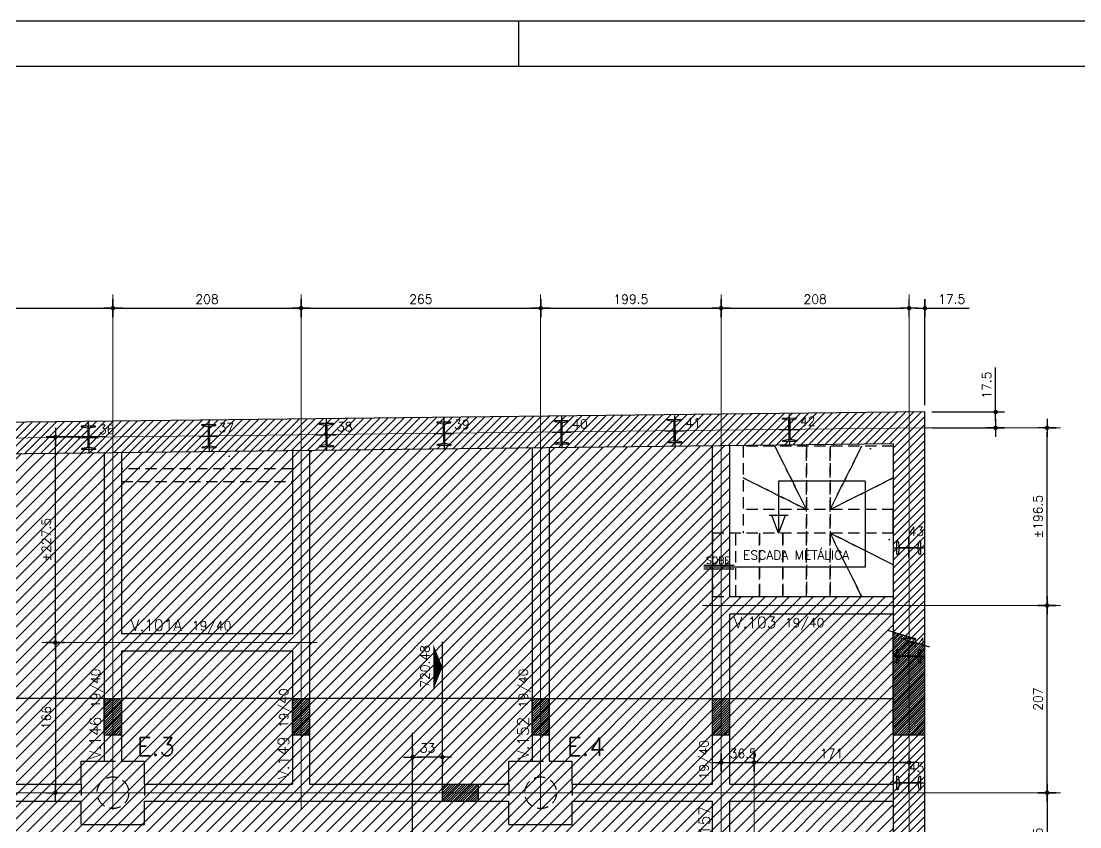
# Model space of a CAD drawing. Header units: inches. Extents: x 164 to 6104, y 4585 to 8790.
# Drawn here: x 2779 to 3950, y 7900 to 8790 of the extents above; entities that cross this region are included whole.
import ezdxf
from ezdxf.enums import TextEntityAlignment as Align

# ---------------------------------------------------------------- set-up
doc = ezdxf.new("R2010")
doc.units = ezdxf.units.IN
doc.header["$LTSCALE"] = 50
doc.header["$MEASUREMENT"] = 0
doc.linetypes.add('DOT', pattern=[6.35, 0, -6.35])
doc.linetypes.add('HIDDEN', pattern=[0.375, 0.25, -0.125])
for name, color, linetype in [('ALVENARIA', 10, 'HIDDEN'), ('BLOCOS', 3, 'Continuous'), ('CORTE-FORMA', 1, 'Continuous'), ('CORTINA', 7, 'Continuous'), ('COTA', 6, 'Continuous'), ('ESCADA METALICA', 80, 'HIDDEN'), ('EST_35Cm', 8, 'HIDDEN'), ('FO-TEXTO-VIGAS', 3, 'Continuous'), ('FOLHA', 7, 'Continuous'), ('HACHURA SOBRE PISO', 253, 'Continuous'), ('NIVEL', 3, 'Continuous'), ('PERFIL-CORTINA', 210, 'Continuous'), ('TEXTO', 3, 'Continuous'), ('TEXTO_PERFIL', 4, 'Continuous')]:
    doc.layers.add(name, color=color, linetype=linetype)
for name, color, linetype, lineweight in [('FO-Eixos', 150, 'Continuous', 5), ('FO-Textos dos pilares', 3, 'Continuous', 20), ('FO-Vigas', 2, 'Continuous', 30)]:
    doc.layers.add(name, color=color, linetype=linetype, lineweight=lineweight)
doc.styles.add('060CL', font='simplex.shx', dxfattribs={"height": 11.25})
doc.styles.add('ROMANS', font='romans.shx')
doc.dimstyles.new('COTA_50', dxfattribs={"dimscale": 5, "dimtxt": 2, "dimasz": 1, "dimexe": 2, "dimexo": 1.5, "dimgap": 1, "dimtad": 1, "dimzin": 12, "dimdsep": 46, "dimtxsty": 'ROMANS', "dimblk1": 'COTA', "dimblk2": 'COTA', "dimsah": 1, "dimcen": -4, "dimdle": 1.5, "dimclrd": 6, "dimclre": 6, "dimclrt": 3, "dimadec": 0, "dimazin": 0, "dimtfac": 1, "dimtofl": 0, "dimtmove": 0, "dimatfit": 3, "dimldrblk": 'COTA', "dimfxl": 1, "dimtolj": 1, "dimtzin": 12, "dimarcsym": 0})
pattern_1 = [(45, (2325.815, 13706.9892), (-1.3258252, 1.3258252), [])]

# ---------------------------------------------------------------- blocks, each defined once
blk = doc.blocks.new('COTA')
at = {"layer": 'COTA'}
for p, q in [((2, 0), (-2, 0)), ((0, -2), (0, 2))]:
    blk.add_line(p, q, dxfattribs=at)
at = {"layer": 'COTA', "const_width": 0.5}
blk.add_lwpolyline([(-0.25, 0, 1), (0.25, 0, 1)], format="xyb", close=True, dxfattribs=at)
blk = doc.blocks.new('*D14')
at = {"layer": 'COTA', "color": 6, "lineweight": -2, "transparency": 16777216}
for p, q in [((2538.5, 8466.2), (2538.5, 8482.9)), ((2880.5, 8466.2), (2880.5, 8482.9)), ((2543.5, 8472.9), (2875.5, 8472.9))]:
    blk.add_line(p, q, dxfattribs=at)
at = {"layer": 'Defpoints', "color": 0, "transparency": 16777216}
for p in [(2880.5, 8472.9), (2538.5, 8458.7), (2880.5, 8458.7)]:
    blk.add_point(p, dxfattribs=at)
at = {"layer": 'COTA', "color": 6, "lineweight": -2, "transparency": 16777216, "xscale": 5, "yscale": 5, "zscale": 5, "rotation": 180}
blk.add_blockref('COTA', (2538.5, 8472.9), dxfattribs=at)
at = {"layer": 'COTA', "color": 6, "lineweight": -2, "transparency": 16777216, "xscale": 5, "yscale": 5, "zscale": 5}
blk.add_blockref('COTA', (2880.5, 8472.9), dxfattribs=at)
at = {"layer": 'COTA', "color": 3, "transparency": 16777216, "insert": (2709.5, 8482.9), "char_height": 10, "attachment_point": 5, "style": 'ROMANS'}
blk.add_mtext('\\A1;342', dxfattribs=at)
blk = doc.blocks.new('*D15')
at = {"layer": 'COTA', "color": 6, "lineweight": -2, "transparency": 16777216}
for p, q in [((2880.5, 8468.1), (2880.5, 8482.9)), ((3088.5, 8468.1), (3088.5, 8482.9)), ((2885.5, 8472.9), (3083.5, 8472.9))]:
    blk.add_line(p, q, dxfattribs=at)
at = {"layer": 'Defpoints', "color": 0, "transparency": 16777216}
for p in [(3088.5, 8472.9), (2880.5, 8460.6), (3088.5, 8460.6)]:
    blk.add_point(p, dxfattribs=at)
at = {"layer": 'COTA', "color": 6, "lineweight": -2, "transparency": 16777216, "xscale": 5, "yscale": 5, "zscale": 5, "rotation": 180}
blk.add_blockref('COTA', (2880.5, 8472.9), dxfattribs=at)
at = {"layer": 'COTA', "color": 6, "lineweight": -2, "transparency": 16777216, "xscale": 5, "yscale": 5, "zscale": 5}
blk.add_blockref('COTA', (3088.5, 8472.9), dxfattribs=at)
at = {"layer": 'COTA', "color": 3, "transparency": 16777216, "insert": (2984.5, 8482.9), "char_height": 10, "attachment_point": 5, "style": 'ROMANS'}
blk.add_mtext('\\A1;208', dxfattribs=at)
blk = doc.blocks.new('*D16')
at = {"layer": 'COTA', "color": 6, "lineweight": -2, "transparency": 16777216}
for p, q in [((3088.5, 8466.2), (3088.5, 8482.9)), ((3353.5, 8466.2), (3353.5, 8482.9)), ((3093.5, 8472.9), (3348.5, 8472.9))]:
    blk.add_line(p, q, dxfattribs=at)
at = {"layer": 'Defpoints', "color": 0, "transparency": 16777216}
for p in [(3353.5, 8472.9), (3088.5, 8458.7), (3353.5, 8458.7)]:
    blk.add_point(p, dxfattribs=at)
at = {"layer": 'COTA', "color": 6, "lineweight": -2, "transparency": 16777216, "xscale": 5, "yscale": 5, "zscale": 5, "rotation": 180}
blk.add_blockref('COTA', (3088.5, 8472.9), dxfattribs=at)
at = {"layer": 'COTA', "color": 6, "lineweight": -2, "transparency": 16777216, "xscale": 5, "yscale": 5, "zscale": 5}
blk.add_blockref('COTA', (3353.5, 8472.9), dxfattribs=at)
at = {"layer": 'COTA', "color": 3, "transparency": 16777216, "insert": (3221, 8482.9), "char_height": 10, "attachment_point": 5, "style": 'ROMANS'}
blk.add_mtext('\\A1;265', dxfattribs=at)
blk = doc.blocks.new('*D17')
at = {"layer": 'COTA', "color": 6, "lineweight": -2, "transparency": 16777216}
for p, q in [((3353.5, 8470.1), (3353.5, 8482.9)), ((3553, 8470.1), (3553, 8482.9)), ((3358.5, 8472.9), (3548, 8472.9))]:
    blk.add_line(p, q, dxfattribs=at)
at = {"layer": 'Defpoints', "color": 0, "transparency": 16777216}
for p in [(3553, 8472.9), (3353.5, 8462.6), (3553, 8462.6)]:
    blk.add_point(p, dxfattribs=at)
at = {"layer": 'COTA', "color": 6, "lineweight": -2, "transparency": 16777216, "xscale": 5, "yscale": 5, "zscale": 5, "rotation": 180}
blk.add_blockref('COTA', (3353.5, 8472.9), dxfattribs=at)
at = {"layer": 'COTA', "color": 6, "lineweight": -2, "transparency": 16777216, "xscale": 5, "yscale": 5, "zscale": 5}
blk.add_blockref('COTA', (3553, 8472.9), dxfattribs=at)
at = {"layer": 'COTA', "color": 3, "transparency": 16777216, "insert": (3453.2, 8482.9), "char_height": 10, "attachment_point": 5, "style": 'ROMANS'}
blk.add_mtext('\\A1;199.5', dxfattribs=at)
blk = doc.blocks.new('*D18')
at = {"layer": 'COTA', "color": 6, "lineweight": -2, "transparency": 16777216}
for p, q in [((3553, 8467.8), (3553, 8482.9)), ((3761, 8467.8), (3761, 8482.9)), ((3558, 8472.9), (3756, 8472.9))]:
    blk.add_line(p, q, dxfattribs=at)
at = {"layer": 'Defpoints', "color": 0, "transparency": 16777216}
for p in [(3761, 8472.9), (3553, 8460.3), (3761, 8460.3)]:
    blk.add_point(p, dxfattribs=at)
at = {"layer": 'COTA', "color": 6, "lineweight": -2, "transparency": 16777216, "xscale": 5, "yscale": 5, "zscale": 5, "rotation": 180}
blk.add_blockref('COTA', (3553, 8472.9), dxfattribs=at)
at = {"layer": 'COTA', "color": 6, "lineweight": -2, "transparency": 16777216, "xscale": 5, "yscale": 5, "zscale": 5}
blk.add_blockref('COTA', (3761, 8472.9), dxfattribs=at)
at = {"layer": 'COTA', "color": 3, "transparency": 16777216, "insert": (3657, 8482.9), "char_height": 10, "attachment_point": 5, "style": 'ROMANS'}
blk.add_mtext('\\A1;208', dxfattribs=at)
blk = doc.blocks.new('*D19')
at = {"layer": 'COTA', "color": 6, "lineweight": -2, "transparency": 16777216}
for p, q in [((3761, 8468.4), (3761, 8482.9)), ((3778.5, 8365.7), (3778.5, 8482.9)), ((3756, 8472.9), (3751, 8472.9)), ((3783.5, 8472.9), (3827.5, 8472.9))]:
    blk.add_line(p, q, dxfattribs=at)
at = {"layer": 'Defpoints', "color": 0, "transparency": 16777216}
for p in [(3778.5, 8472.9), (3761, 8460.9), (3778.5, 8358.2)]:
    blk.add_point(p, dxfattribs=at)
at = {"layer": 'COTA', "color": 6, "lineweight": -2, "transparency": 16777216, "xscale": 5, "yscale": 5, "zscale": 5}
blk.add_blockref('COTA', (3761, 8472.9), dxfattribs=at)
at = {"layer": 'COTA', "color": 6, "lineweight": -2, "transparency": 16777216, "xscale": 5, "yscale": 5, "zscale": 5, "rotation": 180}
blk.add_blockref('COTA', (3778.5, 8472.9), dxfattribs=at)
at = {"layer": 'COTA', "color": 3, "transparency": 16777216, "insert": (3808, 8482.9), "char_height": 10, "attachment_point": 5, "style": 'ROMANS'}
blk.add_mtext('\\A1;17.5', dxfattribs=at)
blk = doc.blocks.new('*D40')
at = {"layer": 'COTA', "color": 6, "lineweight": -2, "transparency": 16777216}
for p, q in [((3553, 7960.8), (3553, 7980.7)), ((3589.5, 7960.8), (3589.5, 7980.7)), ((3558, 7970.7), (3584.5, 7970.7))]:
    blk.add_line(p, q, dxfattribs=at)
at = {"layer": 'Defpoints', "color": 0, "transparency": 16777216}
for p in [(3589.5, 7970.7), (3553, 7953.3), (3589.5, 7953.3)]:
    blk.add_point(p, dxfattribs=at)
at = {"layer": 'COTA', "color": 6, "lineweight": -2, "transparency": 16777216, "xscale": 5, "yscale": 5, "zscale": 5, "rotation": 180}
blk.add_blockref('COTA', (3553, 7970.7), dxfattribs=at)
at = {"layer": 'COTA', "color": 6, "lineweight": -2, "transparency": 16777216, "xscale": 5, "yscale": 5, "zscale": 5}
blk.add_blockref('COTA', (3589.5, 7970.7), dxfattribs=at)
at = {"layer": 'COTA', "color": 3, "transparency": 16777216, "insert": (3577.5, 7980.7), "char_height": 10, "attachment_point": 5, "style": 'ROMANS'}
blk.add_mtext('\\A1;36.5', dxfattribs=at)
blk = doc.blocks.new('*D41')
at = {"layer": 'COTA', "color": 6, "lineweight": -2, "transparency": 16777216}
for p, q in [((3589.5, 7968.8), (3589.5, 7980.7)), ((3761, 7968.8), (3761, 7980.7)), ((3594.5, 7970.7), (3756, 7970.7))]:
    blk.add_line(p, q, dxfattribs=at)
at = {"layer": 'Defpoints', "color": 0, "transparency": 16777216}
for p in [(3589.5, 7961.3), (3761, 7970.7), (3761, 7961.3)]:
    blk.add_point(p, dxfattribs=at)
at = {"layer": 'COTA', "color": 6, "lineweight": -2, "transparency": 16777216, "xscale": 5, "yscale": 5, "zscale": 5, "rotation": 180}
blk.add_blockref('COTA', (3589.5, 7970.7), dxfattribs=at)
at = {"layer": 'COTA', "color": 6, "lineweight": -2, "transparency": 16777216, "xscale": 5, "yscale": 5, "zscale": 5}
blk.add_blockref('COTA', (3761, 7970.7), dxfattribs=at)
at = {"layer": 'COTA', "color": 3, "transparency": 16777216, "insert": (3675.2, 7980.7), "char_height": 10, "attachment_point": 5, "style": 'ROMANS'}
blk.add_mtext('\\A1;171', dxfattribs=at)
blk = doc.blocks.new('*D123')
at = {"layer": 'COTA', "color": 6, "lineweight": -2, "transparency": 16777216}
for p, q in [((3907.1, 8144.3), (3923.5, 8144.3)), ((3913.5, 7942.3), (3913.5, 8139.3)), ((3907.1, 7937.3), (3923.5, 7937.3))]:
    blk.add_line(p, q, dxfattribs=at)
at = {"layer": 'Defpoints', "color": 0, "transparency": 16777216}
for p in [(3899.6, 8144.3), (3913.5, 8144.3), (3899.6, 7937.3)]:
    blk.add_point(p, dxfattribs=at)
at = {"layer": 'COTA', "color": 6, "lineweight": -2, "transparency": 16777216, "xscale": 5, "yscale": 5, "zscale": 5}
for p, rotation in [((3913.5, 8144.3), 90), ((3913.5, 7937.3), 270)]:
    blk.add_blockref('COTA', p, dxfattribs=dict(at, rotation=rotation))
at = {"layer": 'COTA', "color": 3, "transparency": 16777216, "insert": (3903.5, 8040.8), "char_height": 10, "attachment_point": 5, "rotation": 90, "style": 'ROMANS'}
blk.add_mtext('\\A1;207', dxfattribs=at)
blk = doc.blocks.new('*D124')
at = {"layer": 'COTA', "color": 6, "lineweight": -2, "transparency": 16777216}
for p, q in [((3856.6, 8363.2), (3856.6, 8407.3)), ((3786, 8358.2), (3866.6, 8358.2)), ((3786, 8340.7), (3866.6, 8340.7)), ((3856.6, 8335.7), (3856.6, 8330.7))]:
    blk.add_line(p, q, dxfattribs=at)
at = {"layer": 'Defpoints', "color": 0, "transparency": 16777216}
for p in [(3778.5, 8358.2), (3856.6, 8358.2), (3778.5, 8340.7)]:
    blk.add_point(p, dxfattribs=at)
at = {"layer": 'COTA', "color": 6, "lineweight": -2, "transparency": 16777216, "xscale": 5, "yscale": 5, "zscale": 5}
for p, rotation in [((3856.6, 8358.2), 270), ((3856.6, 8340.7), 90)]:
    blk.add_blockref('COTA', p, dxfattribs=dict(at, rotation=rotation))
at = {"layer": 'COTA', "color": 3, "transparency": 16777216, "insert": (3846.6, 8387.8), "char_height": 10, "attachment_point": 5, "rotation": 90, "style": 'ROMANS'}
blk.add_mtext('\\A1;17.5', dxfattribs=at)
blk = doc.blocks.new('*D129')
at = {"layer": 'COTA', "color": 6, "lineweight": -2, "transparency": 16777216}
for p, q in [((2820.8, 8103.3), (2826.8, 8103.3)), ((2816.8, 8098.3), (2816.8, 7942.3)), ((2820.8, 7937.3), (2826.8, 7937.3))]:
    blk.add_line(p, q, dxfattribs=at)
at = {"layer": 'Defpoints', "color": 0, "transparency": 16777216}
for p in [(2813.3, 8103.3), (2813.3, 7937.3), (2816.8, 7937.3)]:
    blk.add_point(p, dxfattribs=at)
at = {"layer": 'COTA', "color": 6, "lineweight": -2, "transparency": 16777216, "xscale": 5, "yscale": 5, "zscale": 5}
for p, rotation in [((2816.8, 8103.3), 90), ((2816.8, 7937.3), 270)]:
    blk.add_blockref('COTA', p, dxfattribs=dict(at, rotation=rotation))
at = {"layer": 'COTA', "color": 3, "transparency": 16777216, "insert": (2806.8, 8020.3), "char_height": 10, "attachment_point": 5, "rotation": 90, "style": 'ROMANS'}
blk.add_mtext('\\A1;166', dxfattribs=at)
blk = doc.blocks.new('*D130')
at = {"layer": 'COTA', "color": 6, "lineweight": -2, "transparency": 16777216}
for p, q in [((2873, 8330.6), (2806.8, 8330.6)), ((2816.8, 8108.3), (2816.8, 8325.6)), ((2817.2, 8103.3), (2806.8, 8103.3))]:
    blk.add_line(p, q, dxfattribs=at)
at = {"layer": 'Defpoints', "color": 0, "transparency": 16777216}
for p in [(2816.8, 8330.6), (2880.5, 8330.6), (2824.7, 8103.3)]:
    blk.add_point(p, dxfattribs=at)
at = {"layer": 'COTA', "color": 6, "lineweight": -2, "transparency": 16777216, "xscale": 5, "yscale": 5, "zscale": 5}
for p, rotation in [((2816.8, 8330.6), 90), ((2816.8, 8103.3), 270)]:
    blk.add_blockref('COTA', p, dxfattribs=dict(at, rotation=rotation))
at = {"layer": 'COTA', "color": 3, "transparency": 16777216, "insert": (2806.8, 8217), "char_height": 10, "attachment_point": 5, "rotation": 90, "style": 'ROMANS'}
blk.add_mtext('\\A1;%%P227.5', dxfattribs=at)
blk = doc.blocks.new('*D24')
at = {"layer": 'COTA', "color": 6, "lineweight": -2, "transparency": 16777216}
for p, q in [((3909.9, 8340.7), (3923.5, 8340.7)), ((3913.5, 8149.3), (3913.5, 8335.7)), ((3909.9, 8144.3), (3923.5, 8144.3))]:
    blk.add_line(p, q, dxfattribs=at)
at = {"layer": 'Defpoints', "color": 0, "transparency": 16777216}
for p in [(3902.4, 8340.7), (3913.5, 8340.7), (3902.4, 8144.3)]:
    blk.add_point(p, dxfattribs=at)
at = {"layer": 'COTA', "color": 6, "lineweight": -2, "transparency": 16777216, "xscale": 5, "yscale": 5, "zscale": 5}
for p, rotation in [((3913.5, 8340.7), 90), ((3913.5, 8144.3), 270)]:
    blk.add_blockref('COTA', p, dxfattribs=dict(at, rotation=rotation))
at = {"layer": 'COTA', "color": 3, "transparency": 16777216, "insert": (3903.5, 8242.5), "char_height": 10, "attachment_point": 5, "rotation": 90, "style": 'ROMANS'}
blk.add_mtext('\\A1;%%P196.5', dxfattribs=at)
blk = doc.blocks.new('*D92')
at = {"layer": 'COTA', "color": 6, "lineweight": -2, "transparency": 16777216}
for p, q in [((3211.9, 7977.3), (3211.9, 7966.7)), ((3239.9, 7976.7), (3216.9, 7976.7)), ((3244.9, 7977.3), (3244.9, 7966.7))]:
    blk.add_line(p, q, dxfattribs=at)
at = {"layer": 'Defpoints', "color": 0, "transparency": 16777216}
for p in [(3211.9, 7984.8), (3244.9, 7984.8), (3211.9, 7976.7)]:
    blk.add_point(p, dxfattribs=at)
at = {"layer": 'COTA', "color": 6, "lineweight": -2, "transparency": 16777216, "xscale": 5, "yscale": 5, "zscale": 5, "rotation": 180}
blk.add_blockref('COTA', (3211.9, 7976.7), dxfattribs=at)
at = {"layer": 'COTA', "color": 6, "lineweight": -2, "transparency": 16777216, "xscale": 5, "yscale": 5, "zscale": 5}
blk.add_blockref('COTA', (3244.9, 7976.7), dxfattribs=at)
at = {"layer": 'COTA', "color": 3, "transparency": 16777216, "insert": (3228.4, 7986.7), "char_height": 10, "attachment_point": 5, "style": 'ROMANS'}
blk.add_mtext('\\A1;33', dxfattribs=at)
blk = doc.blocks.new('*D225')
at = {"layer": 'COTA', "color": 6, "lineweight": -2, "transparency": 16777216}
for p, q in [((3903, 7937.3), (3923.5, 7937.3)), ((3913.5, 7932.3), (3913.5, 7826.8)), ((3903, 7821.8), (3923.5, 7821.8))]:
    blk.add_line(p, q, dxfattribs=at)
at = {"layer": 'Defpoints', "color": 0, "transparency": 16777216}
for p in [(3895.5, 7937.3), (3895.5, 7821.8), (3913.5, 7821.8)]:
    blk.add_point(p, dxfattribs=at)
at = {"layer": 'COTA', "color": 6, "lineweight": -2, "transparency": 16777216, "xscale": 5, "yscale": 5, "zscale": 5}
for p, rotation in [((3913.5, 7937.3), 90), ((3913.5, 7821.8), 270)]:
    blk.add_blockref('COTA', p, dxfattribs=dict(at, rotation=rotation))
at = {"layer": 'COTA', "color": 3, "transparency": 16777216, "insert": (3903.5, 7879.6), "char_height": 10, "attachment_point": 5, "rotation": 90, "style": 'ROMANS'}
blk.add_mtext('\\A1;115.5', dxfattribs=at)

msp = doc.modelspace()

# ---------------------------------------------------------------- hatches: boundary and pattern name
at = {"layer": 'CORTE-FORMA'}
h = msp.add_hatch(dxfattribs=at)
h.set_pattern_fill('ANSI31', color=70, scale=15)
h.set_pattern_definition([(45, (1220.449, 13706.9892), (-1.3258252, 1.3258252), [])])
h.paths.add_polyline_path([(3778.45968, 8099.75034), (3752.65334, 8107.86061), (3768.91383, 8106.9291), (3743.45968, 8114.92868), (3743.45968, 8001.46148), (3778.45968, 8001.46148)])
h = msp.add_hatch(dxfattribs=at)
h.set_pattern_fill('ANSI31', color=70, scale=15)
h.set_pattern_definition(pattern_1)
h.paths.add_polyline_path([(2870.95968, 8001.46148), (2870.95968, 8041.46148), (2889.95968, 8041.46148), (2889.95968, 8001.46148)])
h = msp.add_hatch(dxfattribs=at)
h.set_pattern_fill('ANSI31', color=70, scale=15)
h.set_pattern_definition(pattern_1)
h.paths.add_polyline_path([(3078.95968, 8001.46148), (3078.95968, 8041.46148), (3097.95968, 8041.46148), (3097.95968, 8001.46148)])
h = msp.add_hatch(dxfattribs=at)
h.set_pattern_fill('ANSI31', color=70, scale=15)
h.set_pattern_definition(pattern_1)
h.paths.add_polyline_path([(3343.95968, 8001.46148), (3343.95968, 8041.46148), (3362.95968, 8041.46148), (3362.95968, 8001.46148)])
h = msp.add_hatch(dxfattribs=at)
h.set_pattern_fill('ANSI31', color=70, scale=15)
h.set_pattern_definition([(45, (2525.3484, 13706.9892), (-1.3258252, 1.3258252), [])])
h.paths.add_polyline_path([(3543.49312, 8001.46148), (3543.49312, 8041.46148), (3562.49312, 8041.46148), (3562.49312, 8001.46148)])
h = msp.add_hatch(dxfattribs=at)
h.set_pattern_fill('ANSI31', color=70, scale=15)
h.set_pattern_definition([(45, (-1213.1004, 4585.1318), (-1.3258252, 1.3258252), [])])
h.paths.add_polyline_path([(3244.88487, 7927.83875), (3284.88487, 7927.83875), (3284.88487, 7946.83875), (3244.88487, 7946.83875)])
at = {"layer": 'CORTINA'}
h = msp.add_hatch(dxfattribs=at)
h.set_pattern_fill('ANSI31', color=253, scale=50)
h.set_pattern_definition([(45, (337.457, 4585.132), (-4.419417, 4.419417), [])])
h.paths.add_polyline_path([(819.15493, 8289.78101), (3743.45968, 8322.84083), (3743.45968, 7831.33875), (3778.45968, 7831.33875), (3778.45968, 8358.23875), (784.25968, 8324.38875), (782.57712, 7769.33875), (817.57728, 7769.33875)])
at = {"layer": 'HACHURA SOBRE PISO'}
h = msp.add_hatch(dxfattribs=at)
h.set_pattern_fill('ANSI31', color=256, scale=75)
h.set_pattern_definition([(45, (-1213.1, 4585.132), (-6.629126, 6.629126), [])])
h.paths.add_polyline_path([(3743.45968, 8153.83875), (3562.49312, 8153.83875), (3562.49312, 8320.79497), (819.15493, 8289.78101), (817.57728, 7769.33875), (983.99311, 7769.33875), (983.99311, 7570.33875), (816.97404, 7570.33875), (815.83301, 7226.33872), (1005.95968, 7226.33872), (1005.95968, 7416.33875), (1146.99312, 7416.33875), (1146.99312, 7797.33875), (1167.99312, 7797.33875), (1167.99312, 7800.33875), (1419.49312, 7800.33875), (1419.49312, 7792.33875), (1489.49312, 7792.33875), (1489.49312, 7800.33875), (1938.49312, 7800.33875), (1938.49312, 7797.33875), (1978.49312, 7797.33875), (1978.49312, 7800.33875), (2518.49312, 7800.33875), (2558.49312, 7797.33875), (2558.49312, 7800.33875), (3023.49312, 7800.33875), (3023.49312, 7792.33875), (3093.49312, 7792.33875), (3093.49312, 7800.33875), (3446.99311, 7800.33875), (3446.99311, 7471.83875), (3456.99311, 7471.83875), (3456.99311, 7452.83875), (3533.49312, 7452.83875), (3533.49312, 7471.83875), (3543.49312, 7471.83875), (3543.49312, 7500.83876), (3562.49312, 7500.83876), (3562.49312, 7473.33875), (3743.45968, 7473.33875), (3743.45968, 7632.33875), (3543.49312, 7632.33875), (3543.49312, 7662.33875), (3562.49312, 7662.33875), (3562.49312, 7812.33875), (3543.49312, 7812.33875), (3543.49312, 7831.33875), (3743.45968, 7831.33875)])

# ---------------------------------------------------------------- linework, layer by layer
at = {"layer": 'ALVENARIA', "linetype": 'DOT', "ltscale": 0.2}
for p, q in [((3717.43628, 8376.89907), (3718.26005, 8317.90482)), ((3718.26005, 8317.90482), (3798.25226, 8319.02179)), ((3008.87021, 8309.28041), (3088.86583, 8310.11815)), ((3738.81968, 8217.23875), (3738.81968, 8137.23875)), ((3738.81968, 8137.23875), (3797.81968, 8137.23875))]:
    msp.add_line(p, q, dxfattribs=at)
at = {"layer": 'ALVENARIA', "color": 8, "linetype": 'Continuous'}
for p, q in [((3577.45968, 8320.33875), (3577.45968, 8320.33875)), ((3743.45968, 8320.33875), (3743.45968, 8285.33875)), ((3743.45968, 8320.33875), (3743.45968, 8320.33875)), ((3577.45968, 8285.33875), (3577.45968, 8285.33875)), ((3743.45968, 8285.33875), (3743.45968, 8250.33875)), ((3743.45968, 8285.33875), (3743.45968, 8285.33875)), ((3647.45968, 8250.33875), (3647.45968, 8250.33875)), ((3647.45968, 8250.33875), (3647.45968, 8250.33875)), ((3673.45968, 8250.33875), (3673.45968, 8250.33875)), ((3743.45968, 8224.33875), (3743.45968, 8250.33875)), ((3743.45968, 8189.33875), (3743.45968, 8189.33875)), ((3743.45968, 8060.13875), (3743.45968, 8060.13875)), ((3743.45968, 7931.53875), (3743.45968, 7931.53875))]:
    msp.add_line(p, q, dxfattribs=at)
at = {"layer": 'ALVENARIA'}
msp.add_line((2889.95968, 8281.33875), (3078.95968, 8281.33875), dxfattribs=at)
at = {"layer": 'ALVENARIA', "flags": 128}
msp.add_lwpolyline([(3078.95968, 8295.33875), (2889.95968, 8295.33875)], dxfattribs=at)
at = {"layer": 'BLOCOS'}
for p, q in [((2845.45968, 7972.33875), (2870.95968, 7972.33875)), ((2845.45968, 7946.83875), (2845.45968, 7972.33875)), ((2889.95968, 7972.33875), (2915.45968, 7972.33875)), ((2915.45968, 7946.83875), (2915.45968, 7972.33875)), ((3318.45968, 7972.33875), (3343.95968, 7972.33875)), ((3318.45968, 7946.83875), (3318.45968, 7972.33875)), ((3362.95968, 7972.33875), (3388.45968, 7972.33875)), ((3388.45968, 7946.83875), (3388.45968, 7972.33875)), ((2845.45968, 7902.33875), (2845.45968, 7927.83875)), ((2915.45968, 7902.33875), (2915.45968, 7927.83875)), ((3318.45968, 7902.33875), (3318.45968, 7927.83875)), ((3388.45968, 7902.33875), (3388.45968, 7927.83875)), ((2845.45968, 7902.33875), (2915.45968, 7902.33875)), ((3318.45968, 7902.33875), (3388.45968, 7902.33875))]:
    msp.add_line(p, q, dxfattribs=at)
at = {"layer": 'BLOCOS', "color": 8, "linetype": 'HIDDEN'}
for p, q in [((2870.95968, 7972.33875), (2889.95968, 7972.33875)), ((3343.95968, 7972.33875), (3362.95968, 7972.33875)), ((2845.45968, 7946.83875), (2845.45968, 7927.83875)), ((2915.45968, 7946.83875), (2915.45968, 7927.83875)), ((3318.45968, 7946.83875), (3318.45968, 7927.83875)), ((3388.45968, 7946.83875), (3388.45968, 7927.83875))]:
    msp.add_line(p, q, dxfattribs=at)
at = {"layer": 'CORTE-FORMA', "color": 8}
for p, q in [((3768.91383, 8106.9291), (3737.4568, 8116.81523)), ((3244.88487, 7946.83875), (3244.88487, 8103.98524)), ((3783.69942, 8098.10363), (3752.65334, 8107.86061)), ((3768.91383, 8106.9291), (3752.65334, 8107.86061)), ((2870.95968, 8041.46148), (2547.99312, 8041.46148)), ((3078.95968, 8041.46148), (2889.95968, 8041.46148)), ((3343.95968, 8041.46148), (3097.95968, 8041.46148)), ((3362.95968, 8041.46148), (3543.49312, 8041.46148)), ((3562.49312, 8041.46148), (3743.45968, 8041.46148)), ((3211.88487, 7819.33875), (3211.88487, 8003.52503))]:
    msp.add_line(p, q, dxfattribs=at)
at = {"layer": 'CORTE-FORMA'}
for p, q in [((3743.45968, 8001.46148), (3743.45968, 8114.92868)), ((3778.45968, 8001.46148), (3778.45968, 8099.75034)), ((2870.95968, 8041.46148), (2889.95968, 8041.46148)), ((2870.95968, 8001.46148), (2870.95968, 8041.46148)), ((2889.95968, 8041.46148), (2889.95968, 8001.46148)), ((3078.95968, 8041.46148), (3097.95968, 8041.46148)), ((3078.95968, 8001.46148), (3078.95968, 8041.46148)), ((3097.95968, 8041.46148), (3097.95968, 8001.46148)), ((3343.95968, 8041.46148), (3362.95968, 8041.46148)), ((3343.95968, 8001.46148), (3343.95968, 8041.46148)), ((3362.95968, 8001.46148), (3362.95968, 8041.46148)), ((3543.49312, 8041.46148), (3562.49312, 8041.46148)), ((3543.49312, 8001.46148), (3543.49312, 8041.46148)), ((3562.49312, 8001.46148), (3562.49312, 8041.46148)), ((2870.95968, 8001.46148), (2889.95968, 8001.46148)), ((3078.95968, 8001.46148), (3097.95968, 8001.46148)), ((3343.95968, 8001.46148), (3362.95968, 8001.46148)), ((3543.49312, 8001.46148), (3562.49312, 8001.46148)), ((3743.45968, 8001.46148), (3778.45968, 8001.46148)), ((3244.88487, 7927.83875), (3244.88487, 7946.83875)), ((3244.88487, 7946.83875), (3284.88487, 7946.83875)), ((3284.88487, 7927.83875), (3284.88487, 7946.83875)), ((3244.88487, 7927.83875), (3284.88487, 7927.83875))]:
    msp.add_line(p, q, dxfattribs=at)
at = {"layer": 'CORTINA'}
for p, q in [((3778.45968, 8358.23875), (784.25968, 8324.38875)), ((3778.45968, 5634.44181), (3778.45968, 8358.23875)), ((3743.45968, 8322.84083), (819.15493, 8289.78101)), ((3743.45968, 8322.84083), (3743.45968, 7847.33874))]:
    msp.add_line(p, q, dxfattribs=at)
at = {"layer": 'ESCADA METALICA'}
for p, q in [((3743.45968, 8320.33875), (3577.45968, 8320.33875)), ((3577.45968, 8320.33875), (3577.45968, 8224.33875)), ((3612.45968, 8320.33875), (3647.45968, 8250.33875)), ((3647.45968, 8250.33875), (3612.45968, 8320.33875)), ((3647.45968, 8154.33875), (3647.45968, 8320.33875)), ((3647.45968, 8320.33875), (3647.45968, 8154.33875)), ((3673.45968, 8320.33875), (3673.45968, 8154.33875)), ((3673.45968, 8154.33875), (3673.45968, 8320.33875)), ((3708.45968, 8320.33875), (3673.45968, 8250.33875)), ((3673.45968, 8250.33875), (3708.45968, 8320.33875)), ((3647.45968, 8250.33875), (3577.45968, 8285.33875)), ((3577.45968, 8285.33875), (3647.45968, 8250.33875)), ((3673.45968, 8250.33875), (3743.45968, 8285.33875)), ((3743.45968, 8285.33875), (3673.45968, 8250.33875)), ((3743.45968, 8250.33875), (3577.45968, 8250.33875)), ((3743.45968, 8250.33875), (3577.45968, 8250.33875)), ((3743.45968, 8224.33875), (3543.45968, 8224.33875)), ((3543.45968, 8224.33875), (3543.45968, 8154.33875)), ((3569.45968, 8154.33875), (3569.45968, 8224.33875)), ((3595.45968, 8224.33875), (3595.45968, 8154.33875)), ((3595.45968, 8154.33875), (3595.45968, 8224.33875)), ((3621.45968, 8154.33875), (3621.45968, 8224.33875)), ((3621.45968, 8224.33875), (3621.45968, 8154.33875)), ((3708.45968, 8154.33875), (3673.45968, 8224.33875)), ((3673.45968, 8224.33875), (3743.45968, 8189.33875)), ((3743.45968, 8189.33875), (3673.45968, 8224.33875)), ((3673.45968, 8224.33875), (3708.45968, 8154.33875)), ((3543.45968, 8154.33875), (3743.45968, 8154.33875))]:
    msp.add_line(p, q, dxfattribs=at)
at = {"layer": 'EST_35Cm', "color": 8}
for centre in [(2880.45968, 7937.33875), (3353.45968, 7937.33875)]:
    msp.add_circle(centre, 17.5, dxfattribs=at)
at = {"layer": 'FO-Eixos'}
for p, q in [((2880.45968, 8487.88815), (2880.45968, 7918.25622)), ((3088.45968, 8487.88815), (3088.45968, 7918.25622)), ((3353.45968, 8487.88815), (3353.45968, 7918.25622)), ((3552.99312, 6364.5417), (3552.99312, 8487.88815)), ((3760.95968, 8487.88815), (3760.95968, 5433.12906)), ((3778.45968, 8340.73763), (784.20663, 8306.88703)), ((3778.45968, 8340.73763), (3928.49718, 8340.73763)), ((3928.49718, 8144.33875), (3532.42898, 8144.33875)), ((3106.15901, 8103.33875), (2801.92526, 8103.33875)), ((3589.49311, 7984.21645), (3589.49311, 7619.40041)), ((646.16579, 7937.33875), (3928.49718, 7937.33875))]:
    msp.add_line(p, q, dxfattribs=at)
at = {"layer": 'FO-Vigas'}
for p, q in [((2870.95968, 8312.97705), (2870.95968, 7972.33875)), ((2889.95968, 8313.19185), (2889.95968, 8112.83875)), ((3078.95968, 8315.32853), (3078.95968, 8112.83875)), ((3097.95968, 8315.54333), (3097.95968, 7946.83875)), ((3343.95968, 8318.32441), (3343.95968, 7972.33875)), ((3362.95968, 8318.53921), (3362.95968, 7972.33875)), ((3543.49312, 7946.83875), (3543.49312, 8320.58017)), ((3562.49312, 8153.83875), (3562.49312, 8320.79497)), ((3743.45968, 8153.83875), (3562.49312, 8153.83875)), ((3743.45968, 8134.83875), (3562.49312, 8134.83875)), ((3562.49312, 7946.83875), (3562.49312, 8134.83875)), ((3078.95968, 8112.83875), (2889.95968, 8112.83875)), ((2889.95968, 8093.83875), (2889.95968, 7972.33875)), ((3078.95968, 8093.83875), (2889.95968, 8093.83875)), ((3078.95968, 8093.83875), (3078.95968, 7946.83875)), ((2547.99312, 7946.83875), (2845.45968, 7946.83875)), ((2915.45968, 7946.83875), (3078.95968, 7946.83875)), ((3097.95968, 7946.83875), (3318.45968, 7946.83875)), ((3388.45968, 7946.83875), (3543.49312, 7946.83875)), ((3562.49312, 7946.83875), (3743.45968, 7946.83875)), ((2547.99312, 7927.83875), (2845.45968, 7927.83875)), ((2915.45968, 7927.83875), (3318.45968, 7927.83875)), ((3388.45968, 7927.83875), (3543.49312, 7927.83875)), ((3543.49312, 7831.33875), (3543.49312, 7927.83875)), ((3562.49312, 7927.83875), (3743.45968, 7927.83875)), ((3562.49312, 7831.33875), (3562.49312, 7927.83875))]:
    msp.add_line(p, q, dxfattribs=at)
at = {"layer": 'FOLHA'}
msp.add_line((3329.32313, 8740.13181), (3329.32313, 8790.13181), dxfattribs=at)
at = {"layer": 'FOLHA', "color": 1}
msp.add_line((6059.32313, 8740.13181), (289.32313, 8740.13181), dxfattribs=at)
at = {"layer": 'FOLHA'}
msp.add_lwpolyline([(164.32313, 8790.13181), (164.32313, 4585.13181), (6104.32313, 4585.13181), (6104.32313, 8790.13181)], close=True, dxfattribs=at)
at = {"layer": 'NIVEL', "color": 1}
msp.add_lwpolyline([(3244.88487, 8076.04192, 0, 50, 0), (3234.88487, 8076.04192, 50, 50, 0)], format="xyseb", dxfattribs=at)
at = {"layer": 'PERFIL-CORTINA', "color": 210}
for p, q in [((2986.39159, 8348.63303), (2986.78382, 8313.93764)), ((3116.38328, 8350.10261), (3116.77552, 8315.40722)), ((3246.37497, 8351.57219), (3246.76721, 8316.8768)), ((3376.36667, 8353.04177), (3376.7589, 8318.34638)), ((3501.35868, 8354.45483), (3501.75092, 8319.75944)), ((3628.41052, 8355.8913), (3628.80276, 8321.1959)), ((2853.26399, 8347.128), (2853.65623, 8312.43261)), ((3365.65451, 8335.57076), (3387.47106, 8335.8174)), ((3490.64652, 8336.98382), (3512.46307, 8337.23046)), ((3617.69836, 8338.42028), (3639.51491, 8338.66692)), ((2842.55184, 8329.65698), (2864.36838, 8329.90362)), ((2975.67943, 8331.16202), (2997.49598, 8331.40866)), ((3105.67113, 8332.6316), (3127.48767, 8332.87824)), ((3235.66282, 8334.10118), (3257.47936, 8334.34782)), ((3760.45968, 8197.26367), (3760.45968, 8219.08161)), ((3743.11087, 8208.17264), (3777.80848, 8208.17264)), ((3760.45968, 8077.26367), (3760.45968, 8099.08161)), ((3743.11087, 8088.17264), (3777.80848, 8088.17264)), ((3760.45968, 7937.26367), (3760.45968, 7959.08161)), ((3743.11087, 7948.17264), (3777.80848, 7948.17264))]:
    msp.add_line(p, q, dxfattribs=at)
for points in [[(3246.29027, 8324.25546), (3246.06498, 8344.1835, 0.3485364155), (3245.5752, 8344.78664), (3239.42292, 8345.7817, -0.3485364155), (3238.93314, 8346.38484), (3238.92461, 8347.13888), (3253.92365, 8347.30845), (3253.93218, 8346.55441, -0.3485364155), (3253.45616, 8345.94035), (3247.32795, 8344.80646, 0.3485364155), (3246.85193, 8344.1924), (3247.0772, 8324.26549, 0.3485364155), (3247.56698, 8323.66235), (3253.71926, 8322.66729, -0.3485364155), (3254.20905, 8322.06415), (3254.21757, 8321.31011), (3239.21853, 8321.14054), (3239.21, 8321.89458, -0.3485364155), (3239.68602, 8322.50864), (3245.81423, 8323.64254, 0.3490499028), (3246.29024, 8324.25775)], [(3376.28196, 8325.72504), (3376.05667, 8345.65308, 0.3485364155), (3375.56689, 8346.25622), (3369.41461, 8347.25128, -0.3485364155), (3368.92483, 8347.85442), (3368.91631, 8348.60846), (3383.91535, 8348.77803), (3383.92387, 8348.02399, -0.3485364155), (3383.44785, 8347.40993), (3377.31964, 8346.27604, 0.3485364155), (3376.84362, 8345.66198), (3377.0689, 8325.73508, 0.3485364155), (3377.55868, 8325.13193), (3383.71096, 8324.13687, -0.3485364155), (3384.20074, 8323.53373), (3384.20926, 8322.77969), (3369.21022, 8322.61012), (3369.2017, 8323.36416, -0.3485364155), (3369.67772, 8323.97822), (3375.80593, 8325.11212, 0.3490499028), (3376.28194, 8325.72733)], [(3501.27397, 8327.13809), (3501.04868, 8347.06614, 0.3485364155), (3500.5589, 8347.66928), (3494.40662, 8348.66434, -0.3485364155), (3493.91684, 8349.26748), (3493.90832, 8350.02152), (3508.90736, 8350.19109), (3508.91588, 8349.43705, -0.3485364155), (3508.43986, 8348.82299), (3502.31165, 8347.68909, 0.3485364155), (3501.83563, 8347.07504), (3502.06091, 8327.14813, 0.3485364155), (3502.55069, 8326.54499), (3508.70297, 8325.54993, -0.3485364155), (3509.19275, 8324.94679), (3509.20128, 8324.19275), (3494.20223, 8324.02318), (3494.19371, 8324.77722, -0.3485364155), (3494.66973, 8325.39128), (3500.79794, 8326.52518, 0.3490499028), (3501.27395, 8327.14038)], [(3628.32581, 8328.57456), (3628.10052, 8348.5026, 0.3485364155), (3627.61074, 8349.10574), (3621.45846, 8350.10081, -0.3485364155), (3620.96868, 8350.70395), (3620.96016, 8351.45799), (3635.9592, 8351.62755), (3635.96772, 8350.87351, -0.3485364155), (3635.4917, 8350.25946), (3629.36349, 8349.12556, 0.3485364155), (3628.88747, 8348.5115), (3629.11275, 8328.5846, 0.3485364155), (3629.60253, 8327.98146), (3635.75481, 8326.98639, -0.3485364155), (3636.24459, 8326.38325), (3636.25312, 8325.62922), (3621.25407, 8325.45965), (3621.24555, 8326.21369, -0.3485364155), (3621.72157, 8326.82775), (3627.84978, 8327.96164, 0.3490499028), (3628.32579, 8328.57685)], [(2853.17929, 8319.81126), (2852.954, 8339.7393, 0.3485364155), (2852.46422, 8340.34245), (2846.31194, 8341.33751, -0.3485364155), (2845.82216, 8341.94065), (2845.81363, 8342.69469), (2860.81267, 8342.86426), (2860.8212, 8342.11022, -0.3485364155), (2860.34518, 8341.49616), (2854.21697, 8340.36226, 0.3485364155), (2853.74095, 8339.7482), (2853.96622, 8319.8213, 0.3485364155), (2854.456, 8319.21816), (2860.60828, 8318.2231, -0.3485364155), (2861.09806, 8317.61996), (2861.10659, 8316.86592), (2846.10755, 8316.69635), (2846.09902, 8317.45039, -0.3485364155), (2846.57504, 8318.06445), (2852.70325, 8319.19834, 0.3490499028), (2853.17926, 8319.81355)], [(2986.30688, 8321.31629), (2986.08159, 8341.24434, 0.3485364155), (2985.59181, 8341.84748), (2979.43953, 8342.84254, -0.3485364155), (2978.94975, 8343.44568), (2978.94123, 8344.19972), (2993.94027, 8344.36929), (2993.94879, 8343.61525, -0.3485364155), (2993.47277, 8343.00119), (2987.34456, 8341.86729, 0.3485364155), (2986.86854, 8341.25323), (2987.09382, 8321.32633, 0.3485364155), (2987.5836, 8320.72319), (2993.73588, 8319.72813, -0.3485364155), (2994.22566, 8319.12499), (2994.23418, 8318.37095), (2979.23514, 8318.20138), (2979.22662, 8318.95542, -0.3485364155), (2979.70264, 8319.56948), (2985.83085, 8320.70338, 0.3490499028), (2986.30686, 8321.31858)], [(3116.29857, 8322.78587), (3116.07328, 8342.71392, 0.3485364155), (3115.5835, 8343.31706), (3109.43122, 8344.31212, -0.3485364155), (3108.94144, 8344.91526), (3108.93292, 8345.6693), (3123.93196, 8345.83887), (3123.94048, 8345.08483, -0.3485364155), (3123.46447, 8344.47077), (3117.33625, 8343.33687, 0.3485364155), (3116.86023, 8342.72281), (3117.08551, 8322.79591, 0.3485364155), (3117.57529, 8322.19277), (3123.72757, 8321.19771, -0.3485364155), (3124.21735, 8320.59457), (3124.22588, 8319.84053), (3109.22683, 8319.67096), (3109.21831, 8320.425, -0.3485364155), (3109.69433, 8321.03906), (3115.82254, 8322.17296, 0.3490499028), (3116.29855, 8322.78816)], [(3770.42491, 8207.77914), (3750.49559, 8207.77914, 0.3485364155), (3749.88695, 8207.29621), (3748.82241, 8201.15557, -0.3485364155), (3748.21377, 8200.67264), (3747.45968, 8200.67264), (3747.45968, 8215.67264), (3748.21377, 8215.67264, -0.3485364155), (3748.82241, 8215.18971), (3749.88695, 8209.04907, 0.3485364155), (3750.49559, 8208.56614), (3770.42377, 8208.56614, 0.3485364155), (3771.03241, 8209.04907), (3772.09695, 8215.18971, -0.3485364155), (3772.70559, 8215.67264), (3773.45968, 8215.67264), (3773.45968, 8200.67264), (3772.70559, 8200.67264, -0.3485364155), (3772.09695, 8201.15557), (3771.03241, 8207.29621, 0.3490499028), (3770.42262, 8207.77914)], [(3770.42491, 8087.77914), (3750.49559, 8087.77914, 0.3485364155), (3749.88695, 8087.29621), (3748.82241, 8081.15557, -0.3485364155), (3748.21377, 8080.67264), (3747.45968, 8080.67264), (3747.45968, 8095.67264), (3748.21377, 8095.67264, -0.3485364155), (3748.82241, 8095.18971), (3749.88695, 8089.04907, 0.3485364155), (3750.49559, 8088.56614), (3770.42377, 8088.56614, 0.3485364155), (3771.03241, 8089.04907), (3772.09695, 8095.18971, -0.3485364155), (3772.70559, 8095.67264), (3773.45968, 8095.67264), (3773.45968, 8080.67264), (3772.70559, 8080.67264, -0.3485364155), (3772.09695, 8081.15557), (3771.03241, 8087.29621, 0.3490499028), (3770.42262, 8087.77914)], [(3770.42491, 7947.77914), (3750.49559, 7947.77914, 0.3485364155), (3749.88695, 7947.29621), (3748.82241, 7941.15557, -0.3485364155), (3748.21377, 7940.67264), (3747.45968, 7940.67264), (3747.45968, 7955.67264), (3748.21377, 7955.67264, -0.3485364155), (3748.82241, 7955.18971), (3749.88695, 7949.04907, 0.3485364155), (3750.49559, 7948.56614), (3770.42377, 7948.56614, 0.3485364155), (3771.03241, 7949.04907), (3772.09695, 7955.18971, -0.3485364155), (3772.70559, 7955.67264), (3773.45968, 7955.67264), (3773.45968, 7940.67264), (3772.70559, 7940.67264, -0.3485364155), (3772.09695, 7941.15557), (3771.03241, 7947.29621, 0.3490499028), (3770.42262, 7947.77914)]]:
    msp.add_lwpolyline(points, format="xyb", dxfattribs=at)
at = {"layer": 'TEXTO', "color": 8}
for p, q in [((3616.50314, 8281.68179), (3616.50314, 8224.33875)), ((3712.292, 8281.68179), (3616.50314, 8281.68179)), ((3712.292, 8281.68179), (3712.292, 8186.5465)), ((3627.00314, 8243.85247), (3606.00314, 8243.85247)), ((3616.50314, 8224.33875), (3609.00314, 8243.85247)), ((3624.00314, 8243.85247), (3616.50314, 8224.33875)), ((3567.32708, 8188.5465), (3533.80328, 8188.5465)), ((3712.292, 8186.5465), (3533.80328, 8186.5465)), ((3567.32708, 8184.5465), (3533.80328, 8184.5465))]:
    msp.add_line(p, q, dxfattribs=at)

# ---------------------------------------------------------------- texts
at = {"layer": 'FO-TEXTO-VIGAS', "color": 1, "style": 'ROMANS'}
for s, p in [('V.101A', (2900.17952, 8116.18016)), ('V.103', (3566.99194, 8119.35452))]:
    msp.add_text(s, height=12.5, dxfattribs=at).set_placement(p)
at = {"layer": 'FO-TEXTO-VIGAS', "style": 'ROMANS'}
for p in [(2967.78725, 8117.00052), (3623.59967, 8120.17487)]:
    msp.add_text('19/40', height=10, dxfattribs=at).set_placement(p)
for p in [(2866.41388, 8030.91989), (3339.41388, 8030.91989), (3074.41388, 8008.91989), (3539.12937, 7951.9564)]:
    msp.add_text('19/40', height=10, rotation=90, dxfattribs=at).set_placement(p)
at = {"layer": 'FO-TEXTO-VIGAS', "color": 1, "style": 'ROMANS'}
for s, p in [('V.146', (2867.23424, 7974.31216)), ('V.152', (3340.23424, 7974.31216)), ('V.149', (3075.23424, 7952.31216)), ('V.157', (3540.96181, 7875.57682))]:
    msp.add_text(s, height=12.5, rotation=90, dxfattribs=at).set_placement(p)
at = {"layer": 'FO-Textos dos pilares', "color": 1, "linetype": 'Continuous', "style": 'ROMANS'}
for s, p in [('E.3', (2907.08485, 7978.24313)), ('E.4', (3382.58485, 7978.24313))]:
    msp.add_text(s, height=20, dxfattribs=at).set_placement(p)
at = {"layer": 'NIVEL', "color": 3, "style": 'ROMANS'}
msp.add_text('720.48', height=10, rotation=90, dxfattribs=at).set_placement((3230.53166, 8076.92969), align=Align.CENTER)
at = {"layer": 'TEXTO', "color": 3, "style": 'ROMANS'}
msp.add_text('ESCADA METÁLICA', height=10, dxfattribs=at).set_placement((3577.28441, 8194.96044))
at = {"layer": 'TEXTO', "color": 4, "style": 'ROMANS'}
msp.add_text('SOBE', height=7.5, dxfattribs=at).set_placement((3536.35863, 8190.45209))
at = {"layer": 'TEXTO_PERFIL', "color": 3, "style": '060CL'}
for s, p in [('39', (3257.78282, 8339.33494)), ('40', (3388.26171, 8340.00891)), ('41', (3513.50565, 8341.1704)), ('42', (3640.30558, 8342.85843)), ('36', (2864.90713, 8333.84344)), ('37', (2997.27894, 8335.85185)), ('38', (3128.27832, 8336.81806)), ('43', (3760.40258, 8221.27877)), ('44', (3761.9141, 8098.51019)), ('45', (3760.62785, 7960.24887))]:
    msp.add_text(s, height=10, dxfattribs=at).set_placement(p)

# ---------------------------------------------------------------- dimensions: what is measured, and where the dimension line sits
at = {"layer": 'COTA'}
for base, p1, p2, override, picture, middle in [((2880.45968, 8472.88815), (2538.49312, 8458.68198), (2880.45968, 8458.68198), {"dimdec": 0}, '*D14', (2709.4764, 8482.88815)), ((3552.99312, 8472.88815), (3353.45968, 8462.60538), (3552.99312, 8462.60538), {"dimdec": 1}, '*D17', (3453.2264, 8482.88815)), ((3760.95968, 8472.88815), (3552.99312, 8460.29976), (3760.95968, 8460.29976), {"dimdec": 0}, '*D18', (3656.9764, 8482.88815)), ((3760.95968, 7970.71495), (3589.49311, 7961.28225), (3760.95968, 7961.28225), {"dimdec": 0}, '*D41', (3675.2264, 7980.71495))]:
    dim = msp.add_linear_dim(base=base, p1=p1, p2=p2, dimstyle='COTA_50', override=override, dxfattribs=at)
    dim.commit()
    dim.dimension.update_dxf_attribs({"geometry": picture, "text_midpoint": middle})
for base, p1, p2, picture, middle in [((3088.45968, 8472.88815), (2880.45968, 8460.63576), (3088.45968, 8460.63576), '*D15', (2984.45968, 8482.88815)), ((3353.45968, 8472.88815), (3088.45968, 8458.68198), (3353.45968, 8458.68198), '*D16', (3220.95968, 8482.88815)), ((3778.45968, 8472.88815), (3760.95968, 8460.85448), (3778.45968, 8358.23875), '*D19', (3807.98349, 8482.88815)), ((3211.88487, 7976.69195), (3244.88487, 7984.81138), (3211.88487, 7984.81138), '*D92', (3228.38487, 7986.69195))]:
    dim = msp.add_linear_dim(base=base, p1=p1, p2=p2, dimstyle='COTA_50', dxfattribs=at)
    dim.commit()
    dim.dimension.update_dxf_attribs({"geometry": picture, "text_midpoint": middle})
dim = msp.add_aligned_dim(p1=(3778.45968, 8340.73763), p2=(3778.45968, 8358.23875), distance=-78.16691, dimstyle='COTA_50', dxfattribs=at)
dim.commit()
dim.dimension.update_dxf_attribs({"geometry": '*D124', "text_midpoint": (3846.62659, 8387.76256)})
for base, p1, p2, text, picture, middle in [((3913.49718, 8340.73763), (3902.39767, 8144.33875), (3902.39767, 8340.73763), '%%P196.5', '*D24', (3903.49718, 8242.53819)), ((2816.7517, 8330.58557), (2824.65322, 8103.33875), (2880.45968, 8330.58557), '%%P227.5', '*D130', (2806.7517, 8216.96216))]:
    dim = msp.add_linear_dim(base=base, p1=p1, p2=p2, angle=90, text=text, dimstyle='COTA_50', dxfattribs=at)
    dim.commit()
    dim.dimension.update_dxf_attribs({"geometry": picture, "text_midpoint": middle})
for base, p1, p2, picture, middle in [((3913.49718, 8144.33875), (3899.61658, 7937.33875), (3899.61658, 8144.33875), '*D123', (3903.49718, 8040.83875)), ((2816.7517, 7937.33875), (2813.26311, 8103.33875), (2813.26311, 7937.33875), '*D129', (2806.7517, 8020.33875)), ((3913.49718, 7821.83875), (3895.5, 7937.33875), (3895.5, 7821.83875), '*D225', (3903.49718, 7879.58875))]:
    dim = msp.add_linear_dim(base=base, p1=p1, p2=p2, angle=90, dimstyle='COTA_50', dxfattribs=at)
    dim.commit()
    dim.dimension.update_dxf_attribs({"geometry": picture, "text_midpoint": middle})
dim = msp.add_linear_dim(base=(3589.49311, 7970.71495), p1=(3552.99312, 7953.26808), p2=(3589.49311, 7953.26808), dimstyle='COTA_50', dxfattribs=at)
dim.commit()
dim.dimension.update_dxf_attribs({"geometry": '*D40', "text_midpoint": (3577.47201, 7970.71495), "dimtype": 160})

doc.saveas('drawing.dxf')
